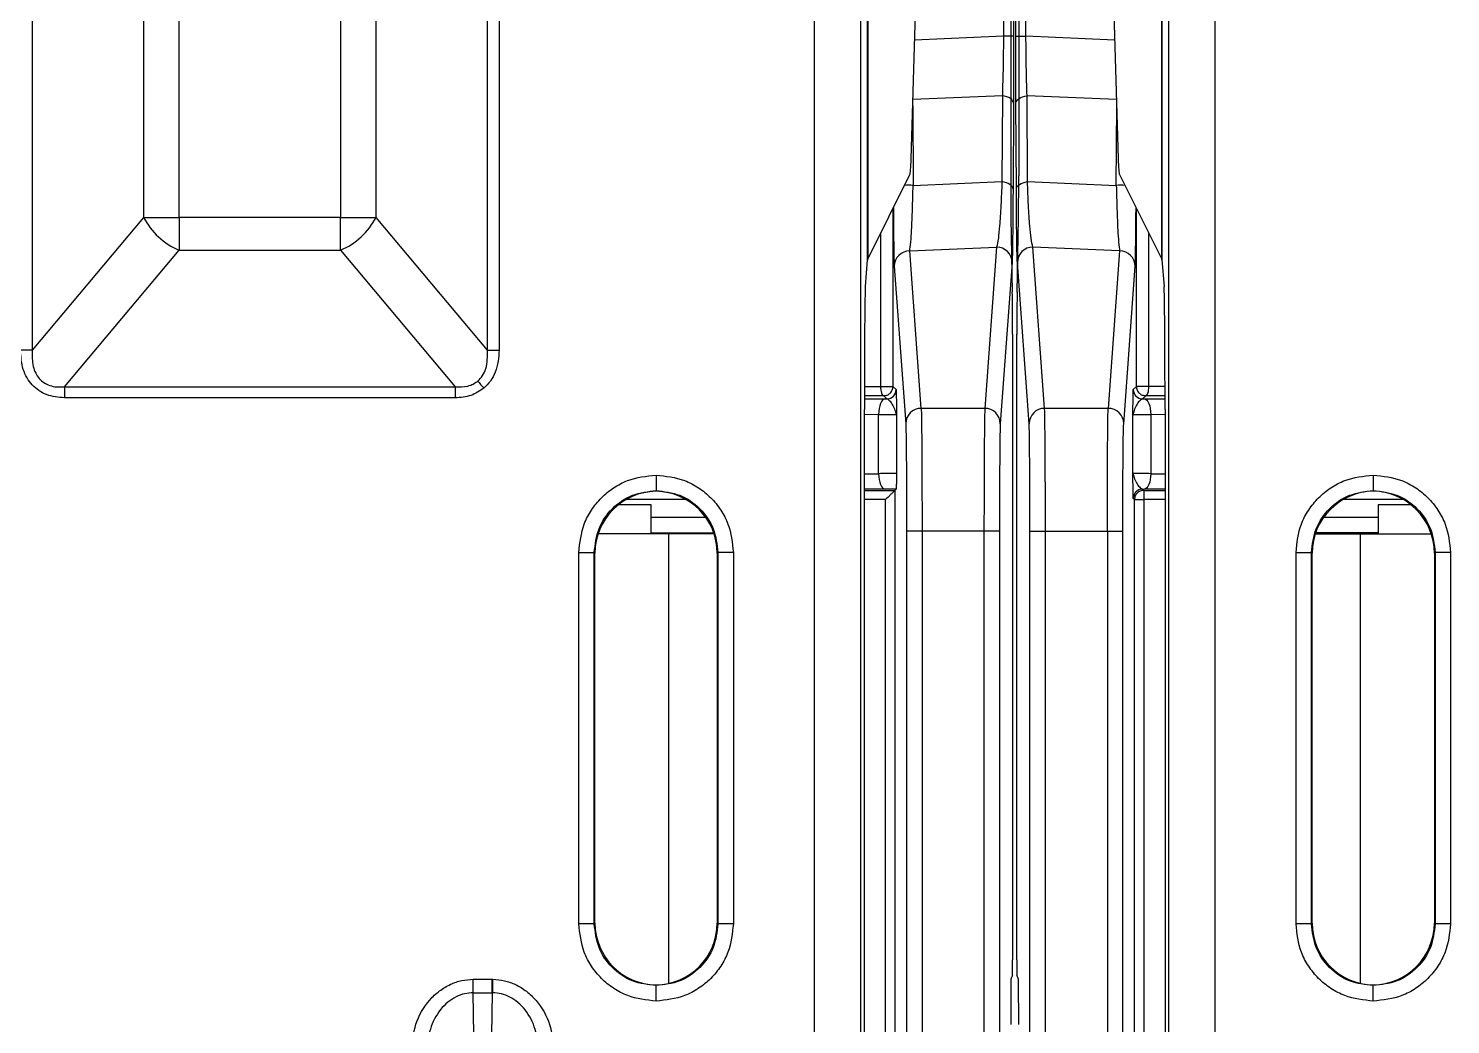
# Model space of a CAD drawing. Header units: inches. Extents: x 897.4 to 914.4, y -8.5 to 2.5.
# Drawn here: x 907.426 to 908.33, y -1.369 to -0.736 of the extents above; entities that cross this region are included whole.
import ezdxf

# ---------------------------------------------------------------- set-up
doc = ezdxf.new("R2010")
doc.units = ezdxf.units.IN
doc.header["$LTSCALE"] = 4
doc.header["$MEASUREMENT"] = 0
doc.layers.get('0').update_dxf_attribs({"linetype": 'CONTINUOUS'})

msp = doc.modelspace()

# ---------------------------------------------------------------- linework, layer by layer
for p, q in [((907.42859, -0.13476), (907.42859, -0.94044)), ((907.71797, -0.94044), (907.71797, -0.13476)), ((907.72551, -0.13476), (907.72551, -0.94044)), ((907.95969, -0.883), (907.95969, -0.19221)), ((907.95978, -0.19252), (907.95978, -0.88268)), ((908.14672, -0.88268), (908.14672, -0.19252)), ((908.14681, -0.19221), (908.14681, -0.883)), ((907.49938, -0.21912), (907.49938, -0.85608)), ((907.522, -0.85608), (907.522, -0.21912)), ((907.62456, -0.21912), (907.62456, -0.85608)), ((907.64718, -0.85608), (907.64718, -0.21912)), ((908.05393, -0.74085), (908.05393, -0.33435)), ((908.0604, -0.74085), (908.0604, -0.33435)), ((907.9259, -1.45201), (907.9259, -0.60084)), ((907.95542, -1.45201), (907.95542, -0.59982)), ((908.15107, -0.59982), (908.15107, -1.45201)), ((908.1806, -0.60084), (908.1806, -1.45201)), ((908.05069, -0.71377), (908.05069, -0.82965)), ((908.05581, -0.71566), (908.05581, -0.82965)), ((907.98743, -0.8188), (907.99012, -0.72626)), ((908.04609, -0.72905), (908.04609, -0.74085)), ((908.05257, -0.72905), (908.05257, -0.74085)), ((908.11638, -0.72626), (908.11907, -0.8188)), ((908.04609, -0.74085), (907.98962, -0.74332)), ((908.05257, -0.74085), (908.04609, -0.74085)), ((908.05393, -0.74085), (908.0604, -0.74085)), ((908.11688, -0.74332), (908.0604, -0.74085)), ((907.9884, -0.7852), (907.98866, -0.83579)), ((908.0454, -0.77873), (907.98852, -0.78121)), ((908.0454, -0.77873), (908.04513, -0.83333)), ((908.05247, -0.78344), (908.05219, -0.83804)), ((908.0543, -0.83803), (908.05403, -0.78344)), ((908.06137, -0.83333), (908.0611, -0.77873)), ((908.11798, -0.78121), (908.0611, -0.77873)), ((908.11784, -0.83579), (908.1181, -0.7852)), ((907.95978, -0.88268), (907.98663, -0.82883)), ((908.11987, -0.82883), (908.14672, -0.88268)), ((907.98866, -0.83579), (908.04513, -0.83333)), ((908.06137, -0.83333), (908.11784, -0.83579)), ((907.49938, -0.85608), (907.42859, -0.94044)), ((907.49938, -0.85608), (907.522, -0.85608)), ((907.62456, -0.85608), (907.522, -0.85608)), ((907.522, -0.85608), (907.522, -0.87696)), ((907.62456, -0.85608), (907.64718, -0.85608)), ((907.62456, -0.87696), (907.62456, -0.85608)), ((907.71797, -0.94044), (907.64718, -0.85608)), ((907.97586, -0.85044), (907.97586, -0.96361)), ((908.05084, -0.85641), (908.05172, -0.90367)), ((908.05478, -0.90367), (908.05566, -0.85641)), ((908.13064, -0.96361), (908.13064, -0.85043)), ((907.96794, -0.86633), (907.96794, -0.96361)), ((908.13856, -0.96361), (908.13856, -0.86633)), ((907.44909, -0.96385), (907.522, -0.87696)), ((907.522, -0.87696), (907.62456, -0.87696)), ((907.62456, -0.87696), (907.69747, -0.96385)), ((907.98651, -0.87739), (908.04172, -0.87499)), ((908.04172, -0.87499), (908.03425, -0.97752)), ((908.07225, -0.97752), (908.06478, -0.87499)), ((908.11999, -0.87739), (908.06478, -0.87499)), ((907.95828, -0.90004), (907.95969, -0.883)), ((907.99381, -0.97752), (907.98651, -0.87739)), ((908.05156, -0.88476), (908.04409, -0.98729)), ((908.06241, -0.98729), (908.05494, -0.88476)), ((908.11999, -0.87739), (908.11269, -0.97752)), ((908.14681, -0.883), (908.14822, -0.90004)), ((907.97667, -0.88717), (907.98396, -0.98729)), ((908.12254, -0.98729), (908.12983, -0.88717)), ((908.05187, -0.93043), (908.05187, -1.32832)), ((908.05463, -1.32832), (908.05463, -0.93043)), ((907.42859, -0.94044), (907.42105, -0.94044)), ((907.71797, -0.94044), (907.72551, -0.94044)), ((907.44909, -0.96385), (907.69747, -0.96385)), ((907.44909, -0.96385), (907.44909, -0.97081)), ((907.69747, -0.96385), (907.69747, -0.97081)), ((907.95767, -0.96364), (907.96794, -0.96361)), ((907.96794, -0.96361), (907.97586, -0.96361)), ((907.97586, -0.96361), (907.97785, -0.9656)), ((908.12864, -0.9656), (908.13064, -0.96361)), ((908.13856, -0.96361), (908.13064, -0.96361)), ((908.14883, -0.96364), (908.13856, -0.96361)), ((907.69747, -0.97081), (907.44909, -0.97081)), ((907.96996, -0.96951), (907.95766, -0.96955)), ((907.95766, -0.97145), (907.97088, -0.9715)), ((907.97195, -0.97151), (907.96996, -0.96951)), ((907.97088, -0.9715), (907.97195, -0.97151)), ((908.13654, -0.96951), (908.13455, -0.97151)), ((908.13455, -0.97151), (908.13562, -0.9715)), ((908.13562, -0.9715), (908.14884, -0.97145)), ((908.14883, -0.96955), (908.13654, -0.96951)), ((907.95766, -1.51413), (907.95766, -0.97835)), ((907.95766, -0.98131), (907.96672, -0.98135)), ((907.96672, -1.01906), (907.96672, -0.98135)), ((907.97808, -0.98158), (907.97808, -1.01882)), ((908.03425, -0.97752), (907.99381, -0.97752)), ((908.11269, -0.97752), (908.07225, -0.97752)), ((908.12842, -1.01882), (908.12842, -0.98158)), ((908.13978, -0.98134), (908.14884, -0.98131)), ((908.13978, -0.98134), (908.13978, -1.01906)), ((908.14884, -0.97835), (908.14884, -1.51413)), ((907.95766, -1.01909), (907.96672, -1.01906)), ((908.13978, -1.01906), (908.14884, -1.01909)), ((907.82525, -1.03025), (907.82525, -1.02981)), ((907.97088, -1.0289), (907.95766, -1.02895)), ((907.95766, -1.02968), (907.97707, -1.02968)), ((907.97789, -1.02886), (907.97088, -1.0289)), ((907.97789, -1.02886), (907.97707, -1.02968)), ((907.97707, -1.02968), (907.97707, -1.37958)), ((908.13455, -1.02889), (908.13562, -1.0289)), ((908.13455, -1.02889), (908.13533, -1.02968)), ((908.13533, -1.02968), (908.14884, -1.02968)), ((908.13533, -1.02968), (908.13533, -1.03558)), ((908.14884, -1.02895), (908.13562, -1.0289)), ((908.28125, -1.03025), (908.28125, -1.02981)), ((907.82207, -1.03878), (907.80128, -1.03878)), ((907.84453, -1.03558), (907.80597, -1.03558)), ((907.82207, -1.05729), (907.82207, -1.03878)), ((907.97117, -1.03558), (907.95766, -1.03558)), ((907.97117, -1.37958), (907.97117, -1.03558)), ((908.12943, -1.03558), (908.12864, -1.0348)), ((908.12943, -1.37958), (908.12943, -1.03558)), ((908.12943, -1.03558), (908.13533, -1.03558)), ((908.13533, -1.03558), (908.13533, -1.37958)), ((908.14884, -1.03558), (908.13533, -1.03558)), ((908.30053, -1.03558), (908.26197, -1.03558)), ((908.28443, -1.03878), (908.28443, -1.05729)), ((908.30522, -1.03878), (908.28443, -1.03878)), ((907.82207, -1.04674), (907.85678, -1.04674)), ((908.24972, -1.04674), (908.28443, -1.04674)), ((907.8333, -1.05729), (907.78837, -1.05729)), ((907.82207, -1.05658), (907.86188, -1.05658)), ((907.82207, -1.05702), (907.86203, -1.05702)), ((907.86212, -1.05729), (907.8333, -1.05729)), ((907.8333, -1.34323), (907.8333, -1.05729)), ((907.98449, -1.0557), (907.98449, -1.39008)), ((907.99434, -1.0557), (907.98449, -1.0557)), ((907.99434, -1.0557), (907.99434, -1.39008)), ((908.03372, -1.0557), (907.99434, -1.0557)), ((908.03372, -1.0557), (908.03372, -1.39008)), ((908.04356, -1.0557), (908.03372, -1.0557)), ((908.04356, -1.0557), (908.04356, -1.39008)), ((908.06294, -1.67334), (908.06294, -1.0557)), ((908.06294, -1.0557), (908.07278, -1.0557)), ((908.07278, -1.0557), (908.11216, -1.0557)), ((908.07278, -1.67334), (908.07278, -1.0557)), ((908.11216, -1.0557), (908.11216, -1.67334)), ((908.11216, -1.0557), (908.12201, -1.0557)), ((908.12201, -1.67334), (908.12201, -1.0557)), ((908.24437, -1.05729), (908.2732, -1.05729)), ((908.24447, -1.05701), (908.28443, -1.05701)), ((908.28443, -1.05658), (908.24461, -1.05658)), ((908.2732, -1.05729), (908.31813, -1.05729)), ((908.2732, -1.34323), (908.2732, -1.05729)), ((907.77612, -1.30524), (907.77612, -1.06918)), ((907.77612, -1.06918), (907.78596, -1.06918)), ((907.78596, -1.30524), (907.78596, -1.06918)), ((907.78639, -1.06961), (907.78596, -1.06918)), ((907.78639, -1.3048), (907.78639, -1.06961)), ((907.86453, -1.06918), (907.8641, -1.06961)), ((907.8641, -1.06961), (907.8641, -1.3048)), ((907.86453, -1.06918), (907.86453, -1.30524)), ((907.87437, -1.06918), (907.86453, -1.06918)), ((907.87437, -1.06918), (907.87437, -1.30524)), ((908.23212, -1.30523), (908.23212, -1.06918)), ((908.23212, -1.06918), (908.24197, -1.06918)), ((908.24197, -1.30523), (908.24197, -1.06918)), ((908.2424, -1.06961), (908.24197, -1.06918)), ((908.2424, -1.3048), (908.2424, -1.06961)), ((908.32054, -1.06918), (908.32011, -1.06961)), ((908.32011, -1.06961), (908.32011, -1.3048)), ((908.32054, -1.06918), (908.32054, -1.30523)), ((908.33038, -1.06918), (908.32054, -1.06918)), ((908.33038, -1.06918), (908.33038, -1.30523)), ((907.78596, -1.30524), (907.77612, -1.30524)), ((907.78596, -1.30524), (907.78639, -1.3048)), ((907.8641, -1.3048), (907.86453, -1.30524)), ((907.87437, -1.30524), (907.86453, -1.30524)), ((908.24197, -1.30523), (908.23212, -1.30523)), ((908.24197, -1.30523), (908.2424, -1.3048)), ((908.32011, -1.3048), (908.32054, -1.30523)), ((908.33038, -1.30523), (908.32054, -1.30523)), ((908.05179, -1.33816), (908.05094, -1.33985)), ((908.05556, -1.33985), (908.05471, -1.33816)), ((907.70902, -1.34913), (907.70902, -1.34061)), ((907.70902, -1.34061), (907.721, -1.34061)), ((907.721, -1.34913), (907.721, -1.34061)), ((907.721, -1.34061), (907.72152, -1.34061)), ((907.82525, -1.34417), (907.82525, -1.3446)), ((908.28125, -1.34417), (908.28125, -1.3446)), ((907.71052, -1.44858), (907.70902, -1.34913)), ((907.70902, -1.34913), (907.721, -1.34913)), ((907.721, -1.34913), (907.7195, -1.44858)), ((907.72139, -1.34914), (907.721, -1.34913))]:
    msp.add_line(p, q)
at = {"flags": 128}
for points in [[(908.05247, -0.78344), (908.05233, -0.78266), (908.05195, -0.78189), (908.05133, -0.78117), (908.05048, -0.78051), (908.04944, -0.77992), (908.04823, -0.77942), (908.04687, -0.77902), (908.0454, -0.77873)], [(908.05403, -0.78344), (908.05417, -0.78265), (908.05455, -0.78189), (908.05517, -0.78117), (908.05601, -0.78051), (908.05706, -0.77992), (908.05827, -0.77942), (908.05963, -0.77902), (908.0611, -0.77873)], [(908.05219, -0.83804), (908.05206, -0.83725), (908.05167, -0.83649), (908.05105, -0.83577), (908.05021, -0.8351), (908.04917, -0.83451), (908.04795, -0.83401), (908.04659, -0.83362), (908.04513, -0.83333)], [(908.0543, -0.83803), (908.05444, -0.83725), (908.05482, -0.83649), (908.05545, -0.83577), (908.05629, -0.8351), (908.05733, -0.83451), (908.05855, -0.83401), (908.0599, -0.83362), (908.06137, -0.83333)], [(907.71188, -0.96014), (907.7123, -0.96065), (907.71275, -0.96118), (907.71321, -0.96173), (907.7137, -0.96231), (907.71419, -0.9629), (907.7147, -0.9635), (907.71521, -0.96411), (907.71573, -0.96473)], [(908.13654, -0.96951), (908.13693, -0.96939), (908.13731, -0.96905), (908.13766, -0.9685), (908.13797, -0.96777), (908.13822, -0.96687), (908.1384, -0.96586), (908.13852, -0.96475), (908.13856, -0.96361)], [(907.97088, -0.9715), (907.97007, -0.97171), (907.96929, -0.97227), (907.96857, -0.97319), (907.96795, -0.97441), (907.96743, -0.9759), (907.96704, -0.9776), (907.9668, -0.97943), (907.96672, -0.98135)], [(908.13562, -0.9715), (908.13643, -0.97171), (908.13721, -0.97227), (908.13792, -0.97319), (908.13855, -0.97441), (908.13907, -0.9759), (908.13946, -0.9776), (908.1397, -0.97943), (908.13978, -0.98134)], [(907.96672, -1.01906), (907.9668, -1.02097), (907.96704, -1.0228), (907.96743, -1.0245), (907.96795, -1.02599), (907.96857, -1.02721), (907.96929, -1.02813), (907.97007, -1.0287), (907.97088, -1.0289)], [(908.13978, -1.01906), (908.1397, -1.02097), (908.13946, -1.0228), (908.13907, -1.0245), (908.13855, -1.02599), (908.13792, -1.02721), (908.13721, -1.02813), (908.13643, -1.0287), (908.13562, -1.0289)], [(907.72139, -1.34914), (907.7214, -1.34842), (907.72141, -1.34757), (907.72143, -1.3466), (907.72144, -1.34553), (907.72146, -1.34438), (907.72148, -1.34316), (907.7215, -1.3419), (907.72152, -1.34061)]]:
    msp.add_lwpolyline(points, dxfattribs=at)
for centre, radius, start, end in [((907.98595, -0.85503), 0.01943, 82.00379, 98.2834), ((908.12054, -0.85502), 0.01942, 81.71537, 97.99742), ((907.53987, -0.83491), 0.04569, 207.60376, 246.97845), ((907.60669, -0.83491), 0.04569, 293.02185, 332.39668), ((908.04174, -0.88481), 0.00982, 0.27093, 90.1352), ((908.06476, -0.88481), 0.00982, 89.86528, 179.72858), ((907.98649, -0.88721), 0.00982, 89.86616, 179.72685), ((908.12001, -0.88721), 0.00982, 0.27217, 90.13396), ((907.97195, -0.9656), 0.00591, 270.00506, 359.99636), ((908.13455, -0.9656), 0.00591, 180.00507, 269.99493), ((907.99378, -0.98734), 0.00982, 89.86652, 179.72734), ((908.03427, -0.98734), 0.00982, 0.27315, 90.13299), ((908.07223, -0.98734), 0.00982, 89.8653, 179.72685), ((908.11272, -0.98734), 0.00982, 0.27315, 90.13299), ((908.13455, -1.0348), 0.00591, 90.00507, 179.99493)]:
    msp.add_arc(centre, radius, start, end)
for centre, major_axis, ratio, start_param, end_param in [((907.98653, -0.80925), (0, 0.01969), 0.052408, 3.246312, 4.206243), ((908.11997, -0.80925), (0, 0.01969), 0.052408, 2.076942, 3.036873), ((908.05095, -0.82965), (0, 0.02953), 0.008727, 1.570796, 2.70526), ((908.05555, -0.82965), (0, 0.02953), 0.008727, 3.577925, 4.712389), ((908.02859, -0.88306), (0.0689, 0), 0.105104, 3.089233, 3.132866), ((908.07791, -0.88306), (0.0689, 0), 0.105104, 0.008727, 0.05236), ((907.95835, -0.97835), (0, 0.07874), 0.008727, 0.10472, 1.570796), ((908.05161, -0.93043), (0, 0.02953), 0.008727, 4.712389, 5.846853), ((908.05489, -0.93043), (0, 0.02953), 0.008727, 0.436332, 1.570796), ((908.14815, -0.97835), (0, 0.07874), 0.008727, 4.712389, 6.178466), ((907.82576, -1.06962), (0.02784, -0.02784), 0.999924, 2.369285, 3.926953), ((907.82473, -1.06962), (-0.02784, -0.02784), 0.999924, 2.356233, 3.913901), ((908.28177, -1.06961), (0.02784, -0.02784), 0.999924, 2.369285, 3.926953), ((908.28073, -1.06961), (-0.02784, -0.02784), 0.999924, 2.356233, 3.913901), ((907.82576, -1.3048), (0.02784, 0.02784), 0.999924, 2.356233, 3.913901), ((907.82473, -1.3048), (-0.02784, 0.02784), 0.999924, 2.369285, 3.926953), ((908.28177, -1.3048), (0.02784, 0.02784), 0.999924, 2.356233, 3.913901), ((908.28073, -1.3048), (-0.02784, 0.02784), 0.999924, 2.369285, 3.926953), ((908.05178, -1.32832), (0, 0.00984), 0.008727, 3.159046, 4.712389), ((908.05471, -1.32832), (0, 0.00984), 0.008727, 1.570796, 3.124139), ((908.05095, -1.36938), (0, 0.02953), 0.008727, 0.017453, 1.570796), ((908.05555, -1.36938), (0, 0.02953), 0.008727, 4.712389, 6.265732)]:
    msp.add_ellipse(centre, major_axis=major_axis, ratio=ratio, start_param=start_param, end_param=end_param)
for points, knots in [([(908.04609, -0.74085), (908.04604, -0.74736), (908.04592, -0.76069), (908.04558, -0.77263), (908.0454, -0.77873)], [0, 0, 0, 0, 0.48871, 1, 1, 1, 1]), ([(908.05257, -0.74085), (908.05257, -0.74829), (908.05256, -0.76324), (908.0525, -0.77668), (908.05247, -0.78344)], [0, 0, 0, 0, 0.497178, 1, 1, 1, 1]), ([(908.05403, -0.78344), (908.054, -0.77668), (908.05394, -0.76324), (908.05393, -0.74829), (908.05393, -0.74085)], [0, 0, 0, 0, 0.502822, 1, 1, 1, 1]), ([(908.0611, -0.77873), (908.06092, -0.77263), (908.06058, -0.76069), (908.06046, -0.74736), (908.0604, -0.74085)], [0, 0, 0, 0, 0.51129, 1, 1, 1, 1]), ([(907.98651, -0.87739), (907.98673, -0.87588), (907.98711, -0.87329), (907.98777, -0.86368), (907.98824, -0.85187), (907.98852, -0.84095), (907.98866, -0.83579)], [0, 0, 0, 0, 0.296061, 0.506542, 0.766691, 1, 1, 1, 1]), ([(908.04513, -0.83333), (908.04492, -0.8385), (908.0445, -0.84943), (908.04374, -0.86127), (908.04273, -0.87088), (908.04209, -0.87347), (908.04172, -0.87499)], [0, 0, 0, 0, 0.232868, 0.492731, 0.704468, 1, 1, 1, 1]), ([(908.05219, -0.83804), (908.05216, -0.84402), (908.05209, -0.85626), (908.05193, -0.87033), (908.05176, -0.88066), (908.05163, -0.8834), (908.05156, -0.88476)], [0, 0, 0, 0, 0.241537, 0.494082, 0.749845, 1, 1, 1, 1]), ([(908.05494, -0.88476), (908.05487, -0.8834), (908.05474, -0.88066), (908.05457, -0.87033), (908.05441, -0.85626), (908.05434, -0.84402), (908.0543, -0.83803)], [0, 0, 0, 0, 0.250155, 0.505918, 0.758463, 1, 1, 1, 1]), ([(908.06478, -0.87499), (908.06441, -0.87347), (908.06377, -0.87088), (908.06276, -0.86127), (908.062, -0.84943), (908.06157, -0.8385), (908.06137, -0.83333)], [0, 0, 0, 0, 0.295516, 0.507269, 0.767122, 1, 1, 1, 1]), ([(908.11784, -0.83579), (908.11798, -0.84095), (908.11826, -0.85187), (908.11873, -0.86368), (908.11938, -0.87329), (908.11977, -0.87588), (908.11999, -0.87739)], [0, 0, 0, 0, 0.233302, 0.493459, 0.703923, 1, 1, 1, 1]), ([(907.9761, -0.84995), (907.97612, -0.85261), (907.97617, -0.86143), (907.9763, -0.87268), (907.97647, -0.8831), (907.9766, -0.88582), (907.97667, -0.88717)], [0, 0, 0, 0, 0.125934, 0.417294, 0.711991, 1, 1, 1, 1]), ([(908.12983, -0.88717), (908.12989, -0.88582), (908.13002, -0.8831), (908.1302, -0.87268), (908.13033, -0.86143), (908.13038, -0.85261), (908.1304, -0.84995)], [0, 0, 0, 0, 0.288009, 0.582706, 0.874066, 1, 1, 1, 1]), ([(907.44909, -0.97081), (907.44521, -0.97048), (907.43945, -0.96998), (907.43269, -0.9664), (907.42844, -0.96274), (907.42508, -0.95813), (907.42179, -0.95077), (907.42135, -0.94462), (907.42105, -0.94044)], [0, 0, 0, 0, 0.247592, 0.36751, 0.486103, 0.606412, 0.732887, 1, 1, 1, 1]), ([(907.42859, -0.94044), (907.4285, -0.944), (907.42837, -0.94906), (907.43057, -0.95511), (907.43288, -0.95864), (907.43599, -0.96135), (907.43982, -0.96315), (907.44429, -0.96408), (907.44743, -0.96393), (907.44909, -0.96385)], [0, 0, 0, 0, 0.288814, 0.410372, 0.521396, 0.630315, 0.742879, 0.864632, 1, 1, 1, 1]), ([(907.71188, -0.96014), (907.71295, -0.95906), (907.71518, -0.95679), (907.71811, -0.95011), (907.71803, -0.94445), (907.71797, -0.94044)], [0, 0, 0, 0, 0.212606, 0.443471, 1, 1, 1, 1]), ([(907.72551, -0.94044), (907.7251, -0.94525), (907.7245, -0.95221), (907.72024, -0.96032), (907.71722, -0.96327), (907.71573, -0.96473)], [0, 0, 0, 0, 0.530438, 0.769179, 1, 1, 1, 1]), ([(907.69747, -0.96385), (907.70022, -0.9639), (907.70418, -0.96398), (907.70903, -0.96221), (907.71095, -0.96082), (907.71188, -0.96014)], [0, 0, 0, 0, 0.53646, 0.773862, 1, 1, 1, 1]), ([(907.71573, -0.96473), (907.71308, -0.9665), (907.70757, -0.9702), (907.70093, -0.9706), (907.69747, -0.97081)], [0, 0, 0, 0, 0.479387, 1, 1, 1, 1]), ([(907.96794, -0.96361), (907.96797, -0.96438), (907.96803, -0.96592), (907.9685, -0.96786), (907.96917, -0.96923), (907.96969, -0.96942), (907.96996, -0.96951)], [0, 0, 0, 0, 0.249993, 0.499993, 0.749994, 1, 1, 1, 1]), ([(907.96996, -0.96951), (907.97073, -0.96943), (907.97228, -0.96925), (907.97423, -0.96788), (907.97559, -0.96593), (907.97577, -0.96438), (907.97586, -0.96361)], [0, 0, 0, 0, 0.2500059, 0.5, 0.7499941, 1, 1, 1, 1]), ([(907.97785, -0.9656), (907.97788, -0.96589), (907.97792, -0.96651), (907.978, -0.97186), (907.97805, -0.97773), (907.97808, -0.98158)], [0, 0, 0, 0, 0.235947, 0.49904, 1, 1, 1, 1]), ([(908.12842, -0.98158), (908.12845, -0.97773), (908.1285, -0.97188), (908.12858, -0.96649), (908.12862, -0.96589), (908.12864, -0.9656)], [0, 0, 0, 0, 0.500915, 0.762887, 1, 1, 1, 1]), ([(908.13064, -0.96361), (908.13073, -0.96438), (908.1309, -0.96593), (908.13227, -0.96788), (908.13422, -0.96925), (908.13577, -0.96943), (908.13654, -0.96951)], [0, 0, 0, 0, 0.2500059, 0.5, 0.7499941, 1, 1, 1, 1]), ([(907.97808, -0.98158), (907.97741, -0.97925), (907.97646, -0.97594), (907.97349, -0.97221), (907.97244, -0.97173), (907.97195, -0.97151)], [0, 0, 0, 0, 0.556311, 0.791893, 1, 1, 1, 1]), ([(908.13455, -0.97151), (908.13406, -0.97173), (908.13301, -0.97221), (908.13004, -0.97594), (908.12909, -0.97925), (908.12842, -0.98158)], [0, 0, 0, 0, 0.208107, 0.443687, 1, 1, 1, 1]), ([(907.96672, -0.98135), (907.96833, -0.98136), (907.97155, -0.9814), (907.97515, -0.98146), (907.97758, -0.98152), (907.97791, -0.98156), (907.97808, -0.98158)], [0, 0, 0, 0, 0.250002, 0.500003, 0.75, 1, 1, 1, 1]), ([(907.99381, -0.97752), (907.99385, -0.97855), (907.99393, -0.98057), (907.99407, -0.98982), (907.99421, -1.00646), (907.99431, -1.03086), (907.99433, -1.04777), (907.99434, -1.0557)], [0, 0, 0, 0, 0.149673, 0.2924, 0.555783, 0.791682, 1, 1, 1, 1]), ([(908.03425, -0.97752), (908.03421, -0.97855), (908.03412, -0.98057), (908.03399, -0.98982), (908.03385, -1.00646), (908.03374, -1.03086), (908.03373, -1.04777), (908.03372, -1.0557)], [0, 0, 0, 0, 0.149673, 0.2924, 0.555783, 0.791682, 1, 1, 1, 1]), ([(908.07278, -1.0557), (908.07277, -1.04777), (908.07276, -1.03086), (908.07265, -1.00646), (908.07251, -0.98982), (908.07237, -0.98057), (908.07229, -0.97855), (908.07225, -0.97752)], [0, 0, 0, 0, 0.2083179, 0.4442167, 0.7076004, 0.8503271, 1, 1, 1, 1]), ([(908.11216, -1.0557), (908.11217, -1.04777), (908.11219, -1.03086), (908.11229, -1.00646), (908.11243, -0.98982), (908.11257, -0.98057), (908.11265, -0.97855), (908.11269, -0.97752)], [0, 0, 0, 0, 0.208318, 0.444217, 0.7076, 0.850327, 1, 1, 1, 1]), ([(908.12842, -0.98158), (908.12858, -0.98156), (908.12892, -0.98152), (908.13135, -0.98146), (908.13495, -0.9814), (908.13817, -0.98136), (908.13978, -0.98134)], [0, 0, 0, 0, 0.250001, 0.500005, 0.750003, 1, 1, 1, 1]), ([(907.98396, -0.98729), (907.98403, -0.98907), (907.98417, -0.99275), (907.98435, -1.009), (907.98447, -1.03097), (907.98449, -1.04765), (907.98449, -1.0557)], [0, 0, 0, 0, 0.2415887, 0.5000052, 0.7584185, 1, 1, 1, 1]), ([(908.04409, -0.98729), (908.04402, -0.98907), (908.04388, -0.99275), (908.0437, -1.009), (908.04358, -1.03097), (908.04357, -1.04765), (908.04356, -1.0557)], [0, 0, 0, 0, 0.241589, 0.500005, 0.758418, 1, 1, 1, 1]), ([(908.06294, -1.0557), (908.06293, -1.04765), (908.06291, -1.03097), (908.06279, -1.009), (908.06262, -0.99275), (908.06248, -0.98907), (908.06241, -0.98729)], [0, 0, 0, 0, 0.241582, 0.499995, 0.758411, 1, 1, 1, 1]), ([(908.12201, -1.0557), (908.12201, -1.04765), (908.12203, -1.03097), (908.12215, -1.009), (908.12232, -0.99275), (908.12247, -0.98907), (908.12254, -0.98729)], [0, 0, 0, 0, 0.241582, 0.499995, 0.758411, 1, 1, 1, 1]), ([(907.77612, -1.06918), (907.77678, -1.063), (907.7778, -1.05346), (907.78391, -1.042), (907.79025, -1.03418), (907.79806, -1.02782), (907.8095, -1.02168), (907.81905, -1.02064), (907.82523, -1.01997)], [0, 0, 0, 0, 0.239475, 0.369601, 0.5, 0.630123, 0.760524, 1, 1, 1, 1]), ([(907.82523, -1.01997), (907.83141, -1.02064), (907.84095, -1.02167), (907.85241, -1.0278), (907.86022, -1.03416), (907.86658, -1.04199), (907.8727, -1.05345), (907.87371, -1.063), (907.87437, -1.06918)], [0, 0, 0, 0, 0.239464, 0.369596, 0.500001, 0.63013, 0.760536, 1, 1, 1, 1]), ([(907.82523, -1.01997), (907.82523, -1.0212), (907.82523, -1.0231), (907.82523, -1.02538), (907.82524, -1.02695), (907.82524, -1.02822), (907.82524, -1.02946), (907.82525, -1.02967), (907.82525, -1.02981)], [0, 0, 0, 0, 0.239587, 0.368453, 0.500004, 0.63156, 0.760423, 1, 1, 1, 1]), ([(907.97808, -1.01882), (907.97791, -1.01884), (907.97758, -1.01888), (907.97515, -1.01894), (907.97155, -1.019), (907.96833, -1.01904), (907.96672, -1.01906)], [0, 0, 0, 0, 0.25, 0.499997, 0.749998, 1, 1, 1, 1]), ([(907.97808, -1.01882), (907.97805, -1.02119), (907.97801, -1.02483), (907.97794, -1.02824), (907.97791, -1.02866), (907.97789, -1.02886)], [0, 0, 0, 0, 0.498918, 0.767057, 1, 1, 1, 1]), ([(908.12864, -1.0348), (908.12862, -1.03451), (908.12858, -1.03389), (908.1285, -1.02854), (908.12845, -1.02267), (908.12842, -1.01882)], [0, 0, 0, 0, 0.235949, 0.499038, 1, 1, 1, 1]), ([(908.12842, -1.01882), (908.12909, -1.02115), (908.13004, -1.02446), (908.13301, -1.02819), (908.13406, -1.02867), (908.13455, -1.02889)], [0, 0, 0, 0, 0.556311, 0.791891, 1, 1, 1, 1]), ([(908.13978, -1.01906), (908.13817, -1.01904), (908.13495, -1.019), (908.13135, -1.01894), (908.12892, -1.01888), (908.12858, -1.01884), (908.12842, -1.01882)], [0, 0, 0, 0, 0.249997, 0.499995, 0.749999, 1, 1, 1, 1]), ([(908.23212, -1.06918), (908.23278, -1.063), (908.2338, -1.05346), (908.23991, -1.042), (908.24625, -1.03418), (908.25406, -1.02782), (908.26551, -1.02168), (908.27505, -1.02064), (908.28123, -1.01997)], [0, 0, 0, 0, 0.239475, 0.369602, 0.500001, 0.630126, 0.760524, 1, 1, 1, 1]), ([(908.28123, -1.01997), (908.28741, -1.02064), (908.29696, -1.02167), (908.30841, -1.0278), (908.31623, -1.03416), (908.32258, -1.04199), (908.3287, -1.05345), (908.32972, -1.063), (908.33038, -1.06918)], [0, 0, 0, 0, 0.239467, 0.369597, 0.500002, 0.630131, 0.760538, 1, 1, 1, 1]), ([(908.28123, -1.01997), (908.28123, -1.0212), (908.28123, -1.0231), (908.28124, -1.02538), (908.28124, -1.02695), (908.28124, -1.02822), (908.28124, -1.02946), (908.28125, -1.02967), (908.28125, -1.02981)], [0, 0, 0, 0, 0.239587, 0.368453, 0.500004, 0.63156, 0.760423, 1, 1, 1, 1]), ([(907.78596, -1.06918), (907.78655, -1.06403), (907.78773, -1.05372), (907.79682, -1.04072), (907.8098, -1.03162), (907.8201, -1.03041), (907.82525, -1.02981)], [0, 0, 0, 0, 0.2500577, 0.5000724, 0.7500512, 1, 1, 1, 1]), ([(907.82525, -1.02981), (907.8304, -1.03041), (907.8407, -1.03162), (907.85368, -1.04072), (907.86276, -1.05372), (907.86394, -1.06403), (907.86453, -1.06918)], [0, 0, 0, 0, 0.2499507, 0.499929, 0.7499432, 1, 1, 1, 1]), ([(907.97707, -1.02968), (907.97705, -1.0297), (907.977, -1.02975), (907.97665, -1.03011), (907.97609, -1.03066), (907.97514, -1.0316), (907.97353, -1.03326), (907.97205, -1.03472), (907.97117, -1.03558)], [0, 0, 0, 0, 0.099183, 0.204861, 0.319946, 0.446692, 0.67053, 1, 1, 1, 1]), ([(908.13533, -1.02968), (908.13456, -1.02977), (908.13301, -1.02994), (908.13106, -1.03131), (908.12969, -1.03326), (908.12952, -1.03481), (908.12943, -1.03558)], [0, 0, 0, 0, 0.250006, 0.5, 0.749994, 1, 1, 1, 1]), ([(908.24197, -1.06918), (908.24256, -1.06403), (908.24374, -1.05372), (908.25282, -1.04072), (908.2658, -1.03162), (908.2761, -1.03041), (908.28125, -1.02981)], [0, 0, 0, 0, 0.2500572, 0.5000714, 0.7500517, 1, 1, 1, 1]), ([(908.28125, -1.02981), (908.2864, -1.03041), (908.2967, -1.03162), (908.30968, -1.04072), (908.31877, -1.05372), (908.31995, -1.06403), (908.32054, -1.06918)], [0, 0, 0, 0, 0.249949, 0.499929, 0.749943, 1, 1, 1, 1]), ([(907.82527, -1.35445), (907.81909, -1.35378), (907.80954, -1.35275), (907.79809, -1.34662), (907.79027, -1.34026), (907.78392, -1.33243), (907.7778, -1.32097), (907.77678, -1.31142), (907.77612, -1.30524)], [0, 0, 0, 0, 0.239466, 0.369595, 0.500002, 0.630131, 0.760537, 1, 1, 1, 1]), ([(907.82525, -1.3446), (907.8201, -1.344), (907.8098, -1.3428), (907.79682, -1.3337), (907.78773, -1.32069), (907.78655, -1.31039), (907.78596, -1.30524)], [0, 0, 0, 0, 0.249949, 0.499928, 0.749942, 1, 1, 1, 1]), ([(907.86453, -1.30524), (907.86394, -1.31039), (907.86276, -1.32069), (907.85368, -1.3337), (907.8407, -1.3428), (907.8304, -1.344), (907.82525, -1.3446)], [0, 0, 0, 0, 0.250057, 0.500071, 0.750049, 1, 1, 1, 1]), ([(907.87437, -1.30524), (907.87372, -1.31142), (907.8727, -1.32096), (907.86659, -1.33241), (907.86025, -1.34023), (907.85244, -1.3466), (907.84099, -1.35273), (907.83145, -1.35377), (907.82527, -1.35445)], [0, 0, 0, 0, 0.239475, 0.369601, 0.5, 0.630123, 0.760524, 1, 1, 1, 1]), ([(908.28127, -1.35445), (908.27509, -1.35378), (908.26555, -1.35275), (908.25409, -1.34662), (908.24627, -1.34026), (908.23992, -1.33243), (908.2338, -1.32097), (908.23278, -1.31142), (908.23212, -1.30523)], [0, 0, 0, 0, 0.239464, 0.369597, 0.500002, 0.630131, 0.760537, 1, 1, 1, 1]), ([(908.28125, -1.3446), (908.2761, -1.344), (908.2658, -1.3428), (908.25282, -1.3337), (908.24374, -1.32069), (908.24256, -1.31039), (908.24197, -1.30523)], [0, 0, 0, 0, 0.2499483, 0.4999286, 0.7499428, 1, 1, 1, 1]), ([(908.32054, -1.30523), (908.31995, -1.31039), (908.31877, -1.32069), (908.30968, -1.3337), (908.2967, -1.3428), (908.2864, -1.344), (908.28125, -1.3446)], [0, 0, 0, 0, 0.250057, 0.500071, 0.750051, 1, 1, 1, 1]), ([(908.33038, -1.30523), (908.32972, -1.31142), (908.3287, -1.32095), (908.32259, -1.33241), (908.31625, -1.34023), (908.30844, -1.3466), (908.297, -1.35273), (908.28745, -1.35377), (908.28127, -1.35445)], [0, 0, 0, 0, 0.239475, 0.3696, 0.499999, 0.630123, 0.760524, 1, 1, 1, 1]), ([(907.66982, -1.38587), (907.67035, -1.38021), (907.67142, -1.36865), (907.67889, -1.35578), (907.68722, -1.34782), (907.69422, -1.34366), (907.70158, -1.34107), (907.70655, -1.34076), (907.70902, -1.34061)], [0, 0, 0, 0, 0.2553843, 0.5219344, 0.6502052, 0.7752362, 0.8881389, 1, 1, 1, 1]), ([(907.72152, -1.34061), (907.72397, -1.3408), (907.7289, -1.34118), (907.73616, -1.34384), (907.74307, -1.34804), (907.75128, -1.35599), (907.75863, -1.36878), (907.75969, -1.38026), (907.7602, -1.38587)], [0, 0, 0, 0, 0.111751, 0.224917, 0.349614, 0.478174, 0.744561, 1, 1, 1, 1]), ([(907.82527, -1.35445), (907.82527, -1.35321), (907.82526, -1.35132), (907.82526, -1.34904), (907.82526, -1.34747), (907.82526, -1.3462), (907.82525, -1.34496), (907.82525, -1.34474), (907.82525, -1.3446)], [0, 0, 0, 0, 0.239587, 0.368437, 0.500003, 0.631559, 0.760423, 1, 1, 1, 1]), ([(908.28127, -1.35445), (908.28127, -1.35321), (908.28127, -1.35132), (908.28126, -1.34904), (908.28126, -1.34747), (908.28126, -1.3462), (908.28126, -1.34496), (908.28125, -1.34474), (908.28125, -1.3446)], [0, 0, 0, 0, 0.239587, 0.368436, 0.500003, 0.631559, 0.760423, 1, 1, 1, 1]), ([(907.70902, -1.34913), (907.70716, -1.34926), (907.70336, -1.34952), (907.69783, -1.35166), (907.6926, -1.35507), (907.68634, -1.36154), (907.68082, -1.37201), (907.68005, -1.38129), (907.67966, -1.38587)], [0, 0, 0, 0, 0.106504, 0.218033, 0.336588, 0.46384, 0.735134, 1, 1, 1, 1]), ([(907.75036, -1.38587), (907.74998, -1.38132), (907.74922, -1.37212), (907.74379, -1.36171), (907.73762, -1.35524), (907.73246, -1.3518), (907.72699, -1.34961), (907.72323, -1.34929), (907.72139, -1.34914)], [0, 0, 0, 0, 0.264829, 0.535937, 0.663368, 0.782057, 0.893617, 1, 1, 1, 1])]:
    msp.add_open_spline(points, degree=3, knots=knots)

doc.saveas('drawing.dxf')
